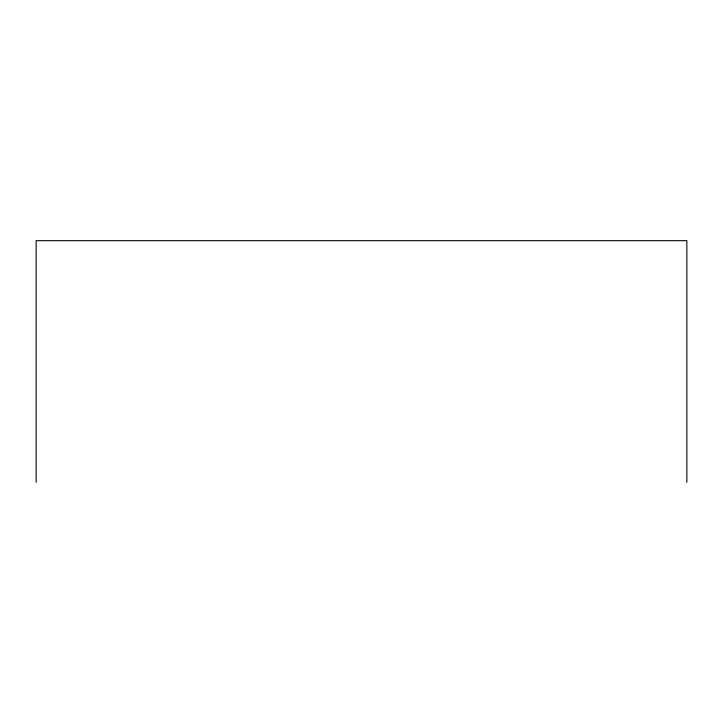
<?xml version="1.0" encoding="UTF-8"?>
<svg xmlns="http://www.w3.org/2000/svg" width="723" height="723" viewBox="0 0 723 723"><rect width="100%" height="100%" fill="white"/><g stroke="black" fill="none" stroke-linecap="round" stroke-linejoin="round"><path stroke-width="1.08" d="M686.85 482.331L686.85 240.669L36.15 240.669L36.15 482.331"/></g></svg>
